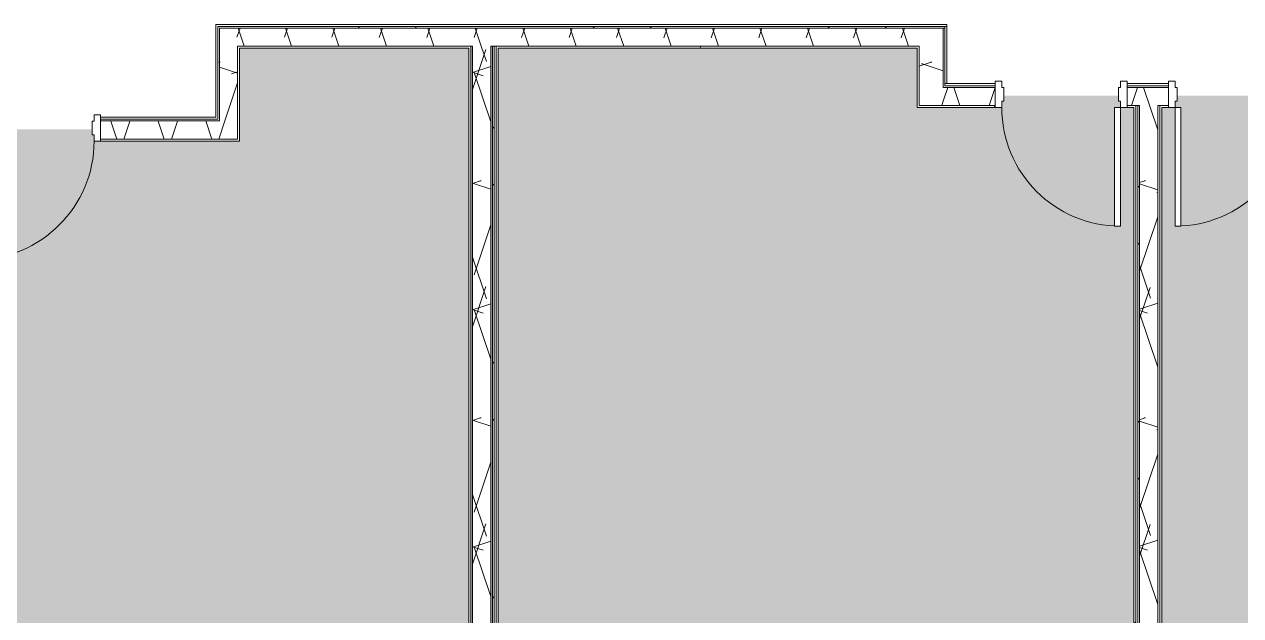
# Model space of a CAD drawing. Header units: inches. Extents: x -1551 to 2054, y 9767 to 12269.
# Drawn here: x 486.7 to 855.8, y 10201.2 to 10380.7 of the extents above; entities that cross this region are included whole.
import ezdxf

# ---------------------------------------------------------------- set-up
doc = ezdxf.new("R2010")
doc.units = ezdxf.units.IN
doc.header["$MEASUREMENT"] = 0
for name, color, linetype, lineweight in [('A-AREA-PATT-2', 254, 'Continuous', 9), ('A-AREA-PATT-3', 83, 'Continuous', 9), ('A-DOOR', 31, 'Continuous', 9), ('A-DOOR-FRAM', 31, 'Continuous', 9), ('A-WALL', 113, 'Continuous', 9), ('A-WALL-PATT-1', 8, 'Continuous', 9), ('A-WALL-PATT-2', 253, 'Continuous', 9), ('A-WALL-PATT-3', 7, 'Continuous', 9), ('A-WALL-PATT-5', 111, 'Continuous', 9), ('I-WALL', 2, 'Continuous', 9), ('I-WALL-1', 1, 'Continuous', 5)]:
    doc.layers.add(name, color=color, linetype=linetype, lineweight=lineweight)
pattern_1 = [(0, (3964.78, 0), (115.2, 28.8), [4.752, -81.648, 4.752, -81.648, -460.8]), (0, (3964.78, 0), (115.2, 28.8), [-172.8, 4.752, -168.048, 4.752, -81.648, -201.6]), (0, (3964.78, 0), (115.2, 28.8), [-432, 4.752, -52.848, 4.752, -139.248]), (120, (4007.98, 14.4), (-82.54153, 85.36613), [4.752, -81.648, 4.752, -81.648, -460.8]), (120, (4007.98, 14.4), (-82.54153, 85.36613), [-172.8, 4.752, -168.048, 4.752, -81.648, -201.6]), (120, (4007.98, 14.4), (-82.54153, 85.36613), [-432, 4.752, -52.848, 4.752, -139.248]), (240, (4022.38, 72), (-32.65847, -114.16613), [4.752, -81.648, 4.752, -81.648, -460.8]), (240, (4022.38, 72), (-32.65847, -114.16613), [-172.8, 4.752, -168.048, 4.752, -81.648, -201.6]), (240, (4022.38, 72), (-32.65847, -114.16613), [-432, 4.752, -52.848, 4.752, -139.248])]
pattern_2 = [(161.57, (3966.5794, 1.8), (-14.4010124, -0.0012439), [0, -102.456, 11.376, 0]), (18.43, (3962.9794, 1.8), (-14.4010124, 0.0012439), [0, -102.456, 11.376, 0]), (108.43, (3966.5794, 1.8), (7.1973965, -36.003153), [34.146, -79.686]), (71.57, (3962.9794, 1.8), (7.1973965, 36.003153), [34.146, -79.686])]
pattern_3 = [(45, (3964.78, 0), (-35.63818, 35.63818), []), (45, (3964.78, 54), (-35.63818, 35.63818), [])]

# ---------------------------------------------------------------- blocks, each defined once
blk = doc.blocks.new('HOLLOW METAL - UNIT DOOR-2191978-KEY PLAN - 1ST FLOOR')
at = {"layer": 'A-DOOR'}
for p, q in [((18, 39.875), (16.25, 39.875)), ((16.25, 39.875), (16.25, 3.875)), ((18, 3.875), (18, 39.875)), ((16.25, 3.875), (18, 3.875))]:
    blk.add_line(p, q, dxfattribs=at)
blk.add_arc((18, 3.875), 36, 90, 180, dxfattribs=at)
at = {"layer": 'A-DOOR-FRAM'}
for p, q in [((-18, 3.875), (-20, 3.875)), ((-20, 3.875), (-20, -4.125)), ((-18, 1.9375), (-18, 3.875)), ((18, 3.875), (18, 1.9375)), ((20, 3.875), (18, 3.875)), ((20, -4.125), (20, 3.875)), ((-17.375, 1.9375), (-18, 1.9375)), ((-17.375, -2.1875), (-17.375, 1.9375)), ((18, 1.9375), (17.375, 1.9375)), ((17.375, 1.9375), (17.375, -2.1875)), ((-18, -4.125), (-18, -2.1875)), ((-18, -2.1875), (-17.375, -2.1875)), ((17.375, -2.1875), (18, -2.1875)), ((18, -2.1875), (18, -4.125)), ((-20, -4.125), (-18, -4.125)), ((18, -4.125), (20, -4.125))]:
    blk.add_line(p, q, dxfattribs=at)
blk = doc.blocks.new('HOLLOW METAL - UNIT DOOR-2191977-KEY PLAN - 1ST FLOOR')
at = {"layer": 'A-DOOR'}
for p, q in [((16.25, -3.875), (18, -3.875)), ((16.25, -39.875), (16.25, -3.875)), ((18, -3.875), (18, -39.875)), ((18, -39.875), (16.25, -39.875))]:
    blk.add_line(p, q, dxfattribs=at)
blk.add_arc((18, -3.875), 36, 180, 270, dxfattribs=at)
at = {"layer": 'A-DOOR-FRAM'}
for p, q in [((-20, 4.125), (-18, 4.125)), ((-20, -3.875), (-20, 4.125)), ((-18, 4.125), (-18, 2.1875)), ((18, 4.125), (20, 4.125)), ((18, 2.1875), (18, 4.125)), ((20, 4.125), (20, -3.875)), ((-18, 2.1875), (-17.375, 2.1875)), ((-17.375, 2.1875), (-17.375, -1.9375)), ((17.375, 2.1875), (18, 2.1875)), ((17.375, -1.9375), (17.375, 2.1875)), ((-18, -1.9375), (-18, -3.875)), ((-17.375, -1.9375), (-18, -1.9375)), ((18, -1.9375), (17.375, -1.9375)), ((18, -3.875), (18, -1.9375)), ((-18, -3.875), (-20, -3.875)), ((20, -3.875), (18, -3.875))]:
    blk.add_line(p, q, dxfattribs=at)

msp = doc.modelspace()

# ---------------------------------------------------------------- hatches: boundary and pattern name
at = {"layer": 'A-AREA-PATT-2'}
h = msp.add_hatch(color=256, dxfattribs=at)
h.paths.add_polyline_path([(692.68, 10014.9), (692.81, 10014.9), (692.81, 10017.71), (791.66, 10017.71), (791.66, 10038.53), (819.53, 10038.53), (819.53, 10017.71), (823.41, 10017.71), (823.41, 10355.41), (819.34, 10355.41), (819.34, 10357.35), (818.72, 10357.35), (818.72, 10359.04), (783.97, 10359.04), (783.97, 10357.35), (783.34, 10357.35), (783.34, 10355.41), (757.68, 10355.41), (757.68, 10373.41), (630.49, 10373.41), (630.49, 10017.71), (655.31, 10017.71), (655.43, 10017.71), (656.06, 10017.71), (656.06, 10014.9), (692.06, 10014.9), (692.06, 10017.71), (692.68, 10017.71), (692.68, 10017.09)], flags=0)
h.paths.add_polyline_path([(819.34, 10319.41), (817.59, 10319.41), (817.59, 10355.41), (819.34, 10355.41), (819.34, 10345.68)], flags=0)
h = msp.add_hatch(color=256, dxfattribs=at)
h.paths.add_polyline_path([(962.51, 10014.9), (962.63, 10014.9), (962.63, 10017.71), (963.26, 10017.71), (963.26, 10014.9), (999.26, 10014.9), (999.26, 10017.71), (999.88, 10017.71), (1000.01, 10017.71), (1024.82, 10017.71), (1024.82, 10373.41), (897.63, 10373.41), (897.63, 10355.41), (871.97, 10355.41), (871.97, 10357.35), (871.34, 10357.35), (871.34, 10359.04), (836.59, 10359.04), (836.59, 10357.35), (835.97, 10357.35), (835.97, 10355.41), (831.91, 10355.41), (831.91, 10017.71), (835.78, 10017.71), (835.78, 10038.53), (863.66, 10038.53), (863.66, 10017.71), (962.51, 10017.71), (962.51, 10017.09)], flags=0)
h.paths.add_polyline_path([(837.72, 10319.41), (835.97, 10319.41), (835.97, 10355.41), (837.72, 10355.41), (837.72, 10345.68)], flags=0)
at = {"layer": 'A-AREA-PATT-3'}
h = msp.add_hatch(color=256, dxfattribs=at)
h.paths.add_polyline_path([(560.31, 10017.71), (621.62, 10017.71), (621.62, 10373.41), (552.02, 10373.41), (552.02, 10345.21), (507.86, 10345.21), (507.86, 10347.15), (507.23, 10347.15), (507.23, 10348.84), (472.48, 10348.84), (472.48, 10347.15), (471.86, 10347.15), (471.86, 10345.21), (463.11, 10345.21), (463.11, 10344.15), (141.58, 10344.15), (141.46, 10204.14), (141.58, 10204.01), (141.46, 10203.39), (138.77, 10203.39), (138.77, 10167.39), (141.58, 10167.39), (141.46, 10166.76), (141.58, 10166.62), (141.58, 10017.71), (449.12, 10017.71), (449.12, 10038.53), (476.99, 10038.53), (476.99, 10017.71), (500.61, 10017.71)], flags=0)
h.paths.add_polyline_path([(473.61, 10309.21), (471.86, 10309.21), (471.86, 10345.21), (473.61, 10345.21), (473.61, 10326.98)], flags=0)
at = {"layer": 'A-WALL-PATT-1'}
h = msp.add_hatch(dxfattribs=at)
h.set_pattern_fill('FP_17', color=256, style=0, pattern_type=2)
h.set_pattern_definition(pattern_3)
h.paths.add_polyline_path([(628.74, 10017.09), (629.24, 10017.09), (629.24, 10374.04), (628.74, 10374.04), (628.74, 10069.31)], flags=0)
at = {"layer": 'A-WALL-PATT-2'}
h = msp.add_hatch(dxfattribs=at)
h.set_pattern_fill('FP_4', color=256, style=0, pattern_type=2)
h.set_pattern_definition(pattern_2)
h.paths.add_polyline_path([(628.24, 10017.09), (628.24, 10374.04), (622.74, 10374.04), (622.74, 10017.09)], flags=0)
at = {"layer": 'A-WALL-PATT-3'}
h = msp.add_hatch(dxfattribs=at)
h.set_pattern_fill('FP_3', color=256, style=0, pattern_type=2)
h.set_pattern_definition(pattern_1)
h.paths.add_polyline_path([(629.87, 10017.09), (629.87, 10374.04), (629.24, 10374.04), (629.24, 10017.09)], flags=0)
h = msp.add_hatch(dxfattribs=at)
h.set_pattern_fill('FP_3', color=256, style=0, pattern_type=2)
h.set_pattern_definition(pattern_1)
h.paths.add_polyline_path([(630.49, 10017.09), (630.49, 10373.41), (629.87, 10373.41), (629.87, 10017.09)], flags=0)
at = {"layer": 'A-WALL-PATT-5'}
h = msp.add_hatch(dxfattribs=at)
h.set_pattern_fill('FP_17', color=256, style=0, pattern_type=2)
h.set_pattern_definition(pattern_3)
h.paths.add_polyline_path([(765.56, 10379.54), (766.06, 10379.54), (766.04, 10380.04), (545.9, 10379.98), (545.9, 10379.54), (758.31, 10379.54)], flags=0)
h = msp.add_hatch(dxfattribs=at)
h.set_pattern_fill('FP_4', color=256, style=0, pattern_type=2)
h.set_pattern_definition(pattern_2)
h.paths.add_polyline_path([(545.9, 10351.34), (551.4, 10351.34), (551.4, 10379.54), (545.9, 10379.54), (545.9, 10351.84)], flags=0)
h = msp.add_hatch(dxfattribs=at)
h.set_pattern_fill('FP_4', color=256, style=0, pattern_type=2)
h.set_pattern_definition(pattern_2)
h.paths.add_polyline_path([(758.31, 10374.04), (758.31, 10379.54), (551.4, 10379.54), (551.4, 10374.04), (757.68, 10374.04)], flags=0)
h = msp.add_hatch(dxfattribs=at)
h.set_pattern_fill('FP_4', color=256, style=0, pattern_type=2)
h.set_pattern_definition(pattern_2)
h.paths.add_polyline_path([(758.31, 10356.04), (765.56, 10356.04), (765.56, 10379.54), (758.31, 10379.54), (758.31, 10365.42)], flags=0)
h = msp.add_hatch(dxfattribs=at)
h.set_pattern_fill('FP_3', color=256, style=0, pattern_type=2)
h.set_pattern_definition(pattern_1)
h.paths.add_polyline_path([(630.49, 10373.41), (757.68, 10373.41), (757.68, 10374.04), (629.87, 10373.99), (629.87, 10373.41)], flags=0)
h.paths.add_polyline_path([(568.15, 10373.41), (622.24, 10373.41), (622.24, 10374.04), (552.02, 10374.04), (552.02, 10373.41)], flags=0)
h = msp.add_hatch(dxfattribs=at)
h.set_pattern_fill('FP_4', color=256, style=0, pattern_type=2)
h.set_pattern_definition(pattern_2)
h.paths.add_polyline_path([(765.56, 10356.04), (781.34, 10356.04), (781.34, 10361.54), (765.56, 10361.54)], flags=0)
h.paths.add_polyline_path([(821.41, 10356.04), (825.16, 10356.04), (825.16, 10361.54), (821.34, 10361.48), (821.34, 10356.04)], flags=0)
h = msp.add_hatch(dxfattribs=at)
h.set_pattern_fill('FP_4', color=256, style=0, pattern_type=2)
h.set_pattern_definition(pattern_2)
h.paths.add_polyline_path([(825.16, 10017.09), (830.66, 10017.09), (830.66, 10361.54), (825.16, 10361.54), (825.16, 10029.83)], flags=0)
h = msp.add_hatch(dxfattribs=at)
h.set_pattern_fill('FP_4', color=256, style=0, pattern_type=2)
h.set_pattern_definition(pattern_2)
h.paths.add_polyline_path([(889.76, 10356.04), (889.76, 10361.54), (873.97, 10361.48), (873.97, 10356.04), (889.26, 10356.04)], flags=0)
h.paths.add_polyline_path([(831.91, 10356.04), (833.97, 10356.04), (833.97, 10361.54), (830.66, 10361.54), (830.66, 10356.04), (831.28, 10356.04)], flags=0)
h = msp.add_hatch(dxfattribs=at)
h.set_pattern_fill('FP_3', color=256, style=0, pattern_type=2)
h.set_pattern_definition(pattern_1)
h.paths.add_polyline_path([(758.31, 10355.41), (781.34, 10355.41), (781.34, 10356.04), (758.31, 10356.04)], flags=0)
h.paths.add_polyline_path([(821.34, 10355.41), (823.41, 10355.55), (823.41, 10356.04), (821.34, 10356.04)], flags=0)
h = msp.add_hatch(dxfattribs=at)
h.set_pattern_fill('FP_3', color=256, style=0, pattern_type=2)
h.set_pattern_definition(pattern_1)
h.paths.add_polyline_path([(824.03, 10017.09), (824.03, 10356.04), (823.41, 10356.04), (823.41, 10017.09)], flags=0)
h = msp.add_hatch(dxfattribs=at)
h.set_pattern_fill('FP_17', color=256, style=0, pattern_type=2)
h.set_pattern_definition(pattern_3)
h.paths.add_polyline_path([(825.16, 10017.09), (825.16, 10356.04), (824.66, 10356.04), (824.66, 10017.09)], flags=0)
h = msp.add_hatch(dxfattribs=at)
h.set_pattern_fill('FP_4', color=256, style=0, pattern_type=2)
h.set_pattern_definition(pattern_2)
h.paths.add_polyline_path([(509.86, 10345.84), (551.4, 10345.84), (551.4, 10351.34), (509.86, 10351.28), (509.86, 10347.15)], flags=0)
h.paths.add_polyline_path([(465.61, 10345.84), (469.86, 10345.84), (469.86, 10351.34), (463.11, 10351.34), (463.11, 10345.84)], flags=0)
at = {"layer": 'I-WALL-1'}
for points in [[(622.74, 10017.09), (622.74, 10374.04), (622.24, 10374.04), (622.24, 10017.09)], [(628.24, 10017.09), (628.74, 10017.09), (628.74, 10374.04), (628.24, 10374.04), (628.24, 10069.31)]]:
    msp.add_hatch(color=256, dxfattribs=at).paths.add_polyline_path(points, flags=0)

# ---------------------------------------------------------------- linework, layer by layer
at = {"layer": 'A-WALL'}
for p, q in [((545.4, 10380.04), (545.4, 10351.84)), ((545.4, 10380.04), (766.68, 10380.04)), ((545.9, 10351.34), (545.9, 10379.54)), ((545.9, 10379.54), (766.06, 10379.54)), ((765.56, 10379.54), (765.56, 10361.54)), ((766.06, 10380.04), (766.06, 10362.04)), ((551.4, 10374.04), (622.74, 10374.04)), ((551.4, 10345.84), (551.4, 10374.04)), ((622.24, 10017.09), (622.24, 10374.04)), ((622.74, 10017.09), (622.74, 10374.04)), ((628.24, 10017.09), (628.24, 10374.04)), ((628.24, 10374.04), (758.31, 10374.04)), ((628.74, 10017.09), (628.74, 10374.04)), ((629.24, 10017.09), (629.24, 10374.04)), ((629.87, 10017.09), (629.87, 10374.04)), ((758.31, 10374.04), (758.31, 10356.04)), ((766.68, 10362.66), (766.06, 10362.66)), ((781.34, 10362.04), (766.06, 10362.04)), ((821.34, 10362.04), (830.66, 10362.04)), ((830.66, 10362.04), (833.97, 10362.04)), ((781.34, 10361.54), (765.56, 10361.54)), ((821.34, 10361.54), (830.66, 10361.54)), ((830.66, 10361.54), (833.97, 10361.54)), ((781.34, 10356.04), (758.31, 10356.04)), ((825.16, 10356.04), (821.34, 10356.04)), ((824.03, 10017.09), (824.03, 10356.04)), ((824.66, 10017.09), (824.66, 10356.04)), ((825.16, 10017.09), (825.16, 10356.04)), ((830.66, 10017.09), (830.66, 10356.04)), ((830.66, 10356.04), (833.97, 10356.04)), ((831.28, 10017.09), (831.28, 10356.04)), ((545.4, 10351.84), (509.86, 10351.84)), ((545.9, 10351.34), (509.86, 10351.34)), ((551.4, 10345.84), (509.86, 10345.84))]:
    msp.add_line(p, q, dxfattribs=at)
at = {"layer": 'I-WALL'}
for p, q in [((544.77, 10380.66), (544.77, 10352.46)), ((766.68, 10380.66), (544.77, 10380.66)), ((766.68, 10362.66), (766.68, 10380.66)), ((552.02, 10345.21), (552.02, 10373.41)), ((552.02, 10373.41), (621.62, 10373.41)), ((621.62, 10373.41), (621.62, 10017.09)), ((630.49, 10017.09), (630.49, 10373.41)), ((630.49, 10373.41), (757.68, 10373.41)), ((757.68, 10373.41), (757.68, 10355.41)), ((781.34, 10362.66), (766.68, 10362.66)), ((831.91, 10362.66), (821.34, 10362.66)), ((833.97, 10362.66), (831.91, 10362.66)), ((757.68, 10355.41), (781.34, 10355.41)), ((821.34, 10355.41), (823.41, 10355.41)), ((823.41, 10355.41), (823.41, 10017.09)), ((831.91, 10017.09), (831.91, 10355.41)), ((831.91, 10355.41), (833.97, 10355.41)), ((544.77, 10352.46), (509.86, 10352.46)), ((509.86, 10345.21), (552.02, 10345.21))]:
    msp.add_line(p, q, dxfattribs=at)

# ---------------------------------------------------------------- block references
at = {"layer": 'A-DOOR'}
msp.add_blockref('HOLLOW METAL - UNIT DOOR-2191977-KEY PLAN - 1ST FLOOR', (801.34, 10359.29), dxfattribs=at)
at = {"layer": 'A-DOOR', "rotation": 180}
for p in [(853.97, 10359.29), (489.86, 10349.09)]:
    msp.add_blockref('HOLLOW METAL - UNIT DOOR-2191978-KEY PLAN - 1ST FLOOR', p, dxfattribs=at)

doc.saveas('drawing.dxf')
